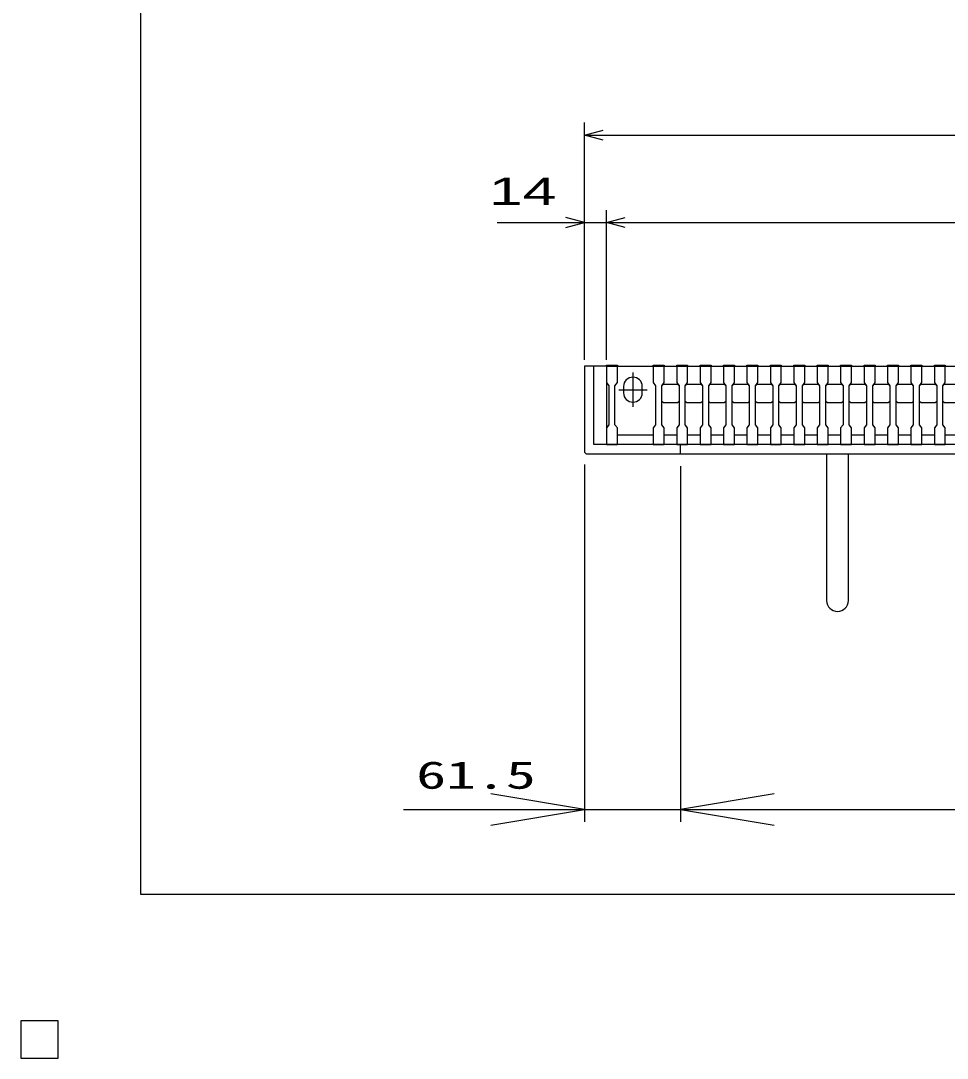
# Model space of a CAD drawing. Units: millimetres, scale not verified. Extents: x -1456 to 1389, y -1026 to 839.
# Drawn here: x -1456 to -863, y -1026 to -362 of the extents above; entities that cross this region are included whole.
import ezdxf
from ezdxf.enums import TextEntityAlignment as Align

# ---------------------------------------------------------------- set-up
doc = ezdxf.new("R2010")
doc.units = ezdxf.units.MM
doc.header["$LTSCALE"] = 8
for name, color, linetype, lineweight in [('0_2', 150, 'Continuous', 25), ('16', 3, 'Continuous', 25), ('19', 6, 'Continuous', 25), ('22', 4, 'Continuous', 25)]:
    doc.layers.add(name, color=color, linetype=linetype, lineweight=lineweight)
doc.styles.add('ベクトル', font='')
doc.styles.add('ＭＳ ゴシック', font='')
doc.styles.get('ベクトル').set_extended_font_data('ベクトル')
doc.styles.get('ＭＳ ゴシック').set_extended_font_data('MS Gothic')

# ---------------------------------------------------------------- blocks, each defined once
blk = doc.blocks.new('open_arrow')
at = {"color": 0, "linetype": 'Continuous', "lineweight": -2}
blk.add_lwpolyline([(7.5, 1.25), (0, 0), (7.5, -1.25)], dxfattribs=at)

msp = doc.modelspace()

# ---------------------------------------------------------------- linework, layer by layer
at = {"layer": '0_2'}
for p, q in [((-1379.2, -921.2), (-1379.2, 838.8)), ((1388.8, -921.2), (-1379.2, -921.2))]:
    msp.add_line(p, q, dxfattribs=at)
at = {"layer": '16'}
for p, q in [((-1081, -583), (-1081, -582.3)), ((-1081, -582.3), (-1074, -582.3)), ((-1081, -583), (-1081, -593.5)), ((-1074, -583), (-1081, -583)), ((-1081, -583), (-1081, -627)), ((-1081, -583), (-386, -583)), ((-1075.5, -583), (-1052.5, -583)), ((-1074, -582.3), (-1074, -583)), ((-1074, -593.5), (-1074, -583)), ((-1051, -583), (-1051, -582.3)), ((-1051, -582.3), (-1044, -582.3)), ((-1051, -583), (-1051, -593.5)), ((-1044, -583), (-1051, -583)), ((-1044, -582.3), (-1044, -583)), ((-1044, -593.5), (-1044, -583)), ((-1036, -583), (-1036, -582.3)), ((-1036, -582.3), (-1029, -582.3)), ((-1036, -583), (-1036, -593.5)), ((-1029, -583), (-1036, -583)), ((-1029, -582.3), (-1029, -583)), ((-1029, -593.5), (-1029, -583)), ((-1021, -583), (-1021, -582.3)), ((-1021, -582.3), (-1014, -582.3)), ((-1021, -583), (-1021, -593.5)), ((-1014, -583), (-1021, -583)), ((-1014, -582.3), (-1014, -583)), ((-1014, -593.5), (-1014, -583)), ((-1006, -583), (-1006, -582.3)), ((-1006, -582.3), (-999, -582.3)), ((-1006, -583), (-1006, -593.5)), ((-999, -583), (-1006, -583)), ((-999, -582.3), (-999, -583)), ((-999, -593.5), (-999, -583)), ((-991, -583), (-991, -582.3)), ((-991, -582.3), (-984, -582.3)), ((-991, -583), (-991, -593.5)), ((-984, -583), (-991, -583)), ((-984, -582.3), (-984, -583)), ((-984, -593.5), (-984, -583)), ((-976, -583), (-976, -582.3)), ((-976, -582.3), (-969, -582.3)), ((-976, -583), (-976, -593.5)), ((-969, -583), (-976, -583)), ((-969, -582.3), (-969, -583)), ((-969, -593.5), (-969, -583)), ((-961, -583), (-961, -582.3)), ((-961, -582.3), (-954, -582.3)), ((-961, -583), (-961, -593.5)), ((-954, -583), (-961, -583)), ((-954, -582.3), (-954, -583)), ((-954, -593.5), (-954, -583)), ((-946, -583), (-946, -582.3)), ((-946, -582.3), (-939, -582.3)), ((-946, -583), (-946, -593.5)), ((-939, -583), (-946, -583)), ((-939, -582.3), (-939, -583)), ((-939, -593.5), (-939, -583)), ((-931, -583), (-931, -582.3)), ((-931, -582.3), (-924, -582.3)), ((-931, -583), (-931, -593.5)), ((-924, -583), (-931, -583)), ((-924, -582.3), (-924, -583)), ((-924, -593.5), (-924, -583)), ((-916, -583), (-916, -582.3)), ((-916, -582.3), (-909, -582.3)), ((-916, -583), (-916, -593.5)), ((-909, -583), (-916, -583)), ((-909, -582.3), (-909, -583)), ((-909, -593.5), (-909, -583)), ((-901, -583), (-901, -582.3)), ((-901, -582.3), (-894, -582.3)), ((-901, -583), (-901, -593.5)), ((-894, -583), (-901, -583)), ((-894, -582.3), (-894, -583)), ((-894, -593.5), (-894, -583)), ((-886, -583), (-886, -582.3)), ((-886, -582.3), (-879, -582.3)), ((-886, -583), (-886, -593.5)), ((-879, -583), (-886, -583)), ((-879, -582.3), (-879, -583)), ((-879, -593.5), (-879, -583)), ((-871, -583), (-871, -582.3)), ((-871, -582.3), (-864, -582.3)), ((-871, -583), (-871, -593.5)), ((-864, -583), (-871, -583)), ((-864, -582.3), (-864, -583)), ((-864, -593.5), (-864, -583)), ((-1064, -587), (-1064, -609)), ((-1081, -593.5), (-1079.5, -595.5)), ((-1079.5, -595.5), (-1079.5, -620.5)), ((-1075.5, -595.5), (-1074, -593.5)), ((-1075.5, -620.5), (-1075.5, -595.5)), ((-1070, -596), (-1070, -600)), ((-1058, -600), (-1058, -596)), ((-1051, -593.5), (-1049.5, -595.5)), ((-1049.5, -595.5), (-1049.5, -620.5)), ((-1045.5, -595.5), (-1044, -593.5)), ((-1045.5, -595.5), (-1044.5, -594.5)), ((-1045.5, -620.5), (-1045.5, -595.5)), ((-1044.5, -594.5), (-1035.5, -594.5)), ((-1036, -593.5), (-1034.5, -595.5)), ((-1035.5, -594.5), (-1034.5, -595.5)), ((-1034.5, -595.5), (-1034.5, -620.5)), ((-1030.5, -595.5), (-1029, -593.5)), ((-1030.5, -595.5), (-1029.5, -594.5)), ((-1030.5, -620.5), (-1030.5, -595.5)), ((-1029.5, -594.5), (-1020.5, -594.5)), ((-1021, -593.5), (-1019.5, -595.5)), ((-1020.5, -594.5), (-1019.5, -595.5)), ((-1019.5, -595.5), (-1019.5, -620.5)), ((-1015.5, -595.5), (-1014, -593.5)), ((-1015.5, -595.5), (-1014.5, -594.5)), ((-1015.5, -620.5), (-1015.5, -595.5)), ((-1014.5, -594.5), (-1005.5, -594.5)), ((-1006, -593.5), (-1004.5, -595.5)), ((-1005.5, -594.5), (-1004.5, -595.5)), ((-1004.5, -595.5), (-1004.5, -620.5)), ((-1000.5, -595.5), (-999, -593.5)), ((-1000.5, -595.5), (-999.5, -594.5)), ((-1000.5, -620.5), (-1000.5, -595.5)), ((-999.5, -594.5), (-990.5, -594.5)), ((-991, -593.5), (-989.5, -595.5)), ((-990.5, -594.5), (-989.5, -595.5)), ((-989.5, -595.5), (-989.5, -620.5)), ((-985.5, -595.5), (-984, -593.5)), ((-985.5, -595.5), (-984.5, -594.5)), ((-985.5, -620.5), (-985.5, -595.5)), ((-984.5, -594.5), (-975.5, -594.5)), ((-976, -593.5), (-974.5, -595.5)), ((-975.5, -594.5), (-974.5, -595.5)), ((-974.5, -595.5), (-974.5, -620.5)), ((-970.5, -595.5), (-969, -593.5)), ((-970.5, -595.5), (-969.5, -594.5)), ((-970.5, -620.5), (-970.5, -595.5)), ((-969.5, -594.5), (-960.5, -594.5)), ((-961, -593.5), (-959.5, -595.5)), ((-960.5, -594.5), (-959.5, -595.5)), ((-959.5, -595.5), (-959.5, -620.5)), ((-955.5, -595.5), (-954, -593.5)), ((-955.5, -595.5), (-954.5, -594.5)), ((-955.5, -620.5), (-955.5, -595.5)), ((-954.5, -594.5), (-945.5, -594.5)), ((-946, -593.5), (-944.5, -595.5)), ((-945.5, -594.5), (-944.5, -595.5)), ((-944.5, -595.5), (-944.5, -620.5)), ((-940.5, -595.5), (-939, -593.5)), ((-940.5, -595.5), (-939.5, -594.5)), ((-940.5, -620.5), (-940.5, -595.5)), ((-939.5, -594.5), (-930.5, -594.5)), ((-931, -593.5), (-929.5, -595.5)), ((-930.5, -594.5), (-929.5, -595.5)), ((-929.5, -595.5), (-929.5, -620.5)), ((-925.5, -595.5), (-924, -593.5)), ((-925.5, -595.5), (-924.5, -594.5)), ((-925.5, -620.5), (-925.5, -595.5)), ((-924.5, -594.5), (-915.5, -594.5)), ((-916, -593.5), (-914.5, -595.5)), ((-915.5, -594.5), (-914.5, -595.5)), ((-914.5, -595.5), (-914.5, -620.5)), ((-910.5, -595.5), (-909, -593.5)), ((-910.5, -595.5), (-909.5, -594.5)), ((-910.5, -620.5), (-910.5, -595.5)), ((-909.5, -594.5), (-900.5, -594.5)), ((-901, -593.5), (-899.5, -595.5)), ((-900.5, -594.5), (-899.5, -595.5)), ((-899.5, -595.5), (-899.5, -620.5)), ((-895.5, -595.5), (-894, -593.5)), ((-895.5, -595.5), (-894.5, -594.5)), ((-895.5, -620.5), (-895.5, -595.5)), ((-894.5, -594.5), (-885.5, -594.5)), ((-886, -593.5), (-884.5, -595.5)), ((-885.5, -594.5), (-884.5, -595.5)), ((-884.5, -595.5), (-884.5, -620.5)), ((-880.5, -595.5), (-879, -593.5)), ((-880.5, -595.5), (-879.5, -594.5)), ((-880.5, -620.5), (-880.5, -595.5)), ((-879.5, -594.5), (-870.5, -594.5)), ((-871, -593.5), (-869.5, -595.5)), ((-870.5, -594.5), (-869.5, -595.5)), ((-869.5, -595.5), (-869.5, -620.5)), ((-865.5, -595.5), (-864, -593.5)), ((-865.5, -595.5), (-864.5, -594.5)), ((-865.5, -620.5), (-865.5, -595.5)), ((-864.5, -594.5), (-855.5, -594.5)), ((-1073, -598), (-1055, -598)), ((-1044.5, -606.5), (-1045.5, -605.5)), ((-1035.5, -606.5), (-1044.5, -606.5)), ((-1034.5, -605.5), (-1035.5, -606.5)), ((-1029.5, -606.5), (-1030.5, -605.5)), ((-1020.5, -606.5), (-1029.5, -606.5)), ((-1019.5, -605.5), (-1020.5, -606.5)), ((-1014.5, -606.5), (-1015.5, -605.5)), ((-1005.5, -606.5), (-1014.5, -606.5)), ((-1004.5, -605.5), (-1005.5, -606.5)), ((-999.5, -606.5), (-1000.5, -605.5)), ((-990.5, -606.5), (-999.5, -606.5)), ((-989.5, -605.5), (-990.5, -606.5)), ((-984.5, -606.5), (-985.5, -605.5)), ((-975.5, -606.5), (-984.5, -606.5)), ((-974.5, -605.5), (-975.5, -606.5)), ((-969.5, -606.5), (-970.5, -605.5)), ((-960.5, -606.5), (-969.5, -606.5)), ((-959.5, -605.5), (-960.5, -606.5)), ((-954.5, -606.5), (-955.5, -605.5)), ((-945.5, -606.5), (-954.5, -606.5)), ((-944.5, -605.5), (-945.5, -606.5)), ((-939.5, -606.5), (-940.5, -605.5)), ((-930.5, -606.5), (-939.5, -606.5)), ((-929.5, -605.5), (-930.5, -606.5)), ((-924.5, -606.5), (-925.5, -605.5)), ((-915.5, -606.5), (-924.5, -606.5)), ((-914.5, -605.5), (-915.5, -606.5)), ((-909.5, -606.5), (-910.5, -605.5)), ((-900.5, -606.5), (-909.5, -606.5)), ((-899.5, -605.5), (-900.5, -606.5)), ((-894.5, -606.5), (-895.5, -605.5)), ((-885.5, -606.5), (-894.5, -606.5)), ((-884.5, -605.5), (-885.5, -606.5)), ((-879.5, -606.5), (-880.5, -605.5)), ((-870.5, -606.5), (-879.5, -606.5)), ((-869.5, -605.5), (-870.5, -606.5)), ((-864.5, -606.5), (-865.5, -605.5)), ((-855.5, -606.5), (-864.5, -606.5)), ((-1079.5, -620.5), (-1081, -622.5)), ((-1081, -622.5), (-1081, -633)), ((-1074, -622.5), (-1075.5, -620.5)), ((-1074, -633), (-1074, -622.5)), ((-1049.5, -620.5), (-1051, -622.5)), ((-1051, -622.5), (-1051, -633)), ((-1044, -622.5), (-1045.5, -620.5)), ((-1044, -633), (-1044, -622.5)), ((-1034.5, -620.5), (-1036, -622.5)), ((-1036, -622.5), (-1036, -633)), ((-1029, -622.5), (-1030.5, -620.5)), ((-1029, -633), (-1029, -622.5)), ((-1019.5, -620.5), (-1021, -622.5)), ((-1021, -622.5), (-1021, -633)), ((-1014, -622.5), (-1015.5, -620.5)), ((-1014, -633), (-1014, -622.5)), ((-1004.5, -620.5), (-1006, -622.5)), ((-1006, -622.5), (-1006, -633)), ((-999, -622.5), (-1000.5, -620.5)), ((-999, -633), (-999, -622.5)), ((-989.5, -620.5), (-991, -622.5)), ((-991, -622.5), (-991, -633)), ((-984, -622.5), (-985.5, -620.5)), ((-984, -633), (-984, -622.5)), ((-974.5, -620.5), (-976, -622.5)), ((-976, -622.5), (-976, -633)), ((-969, -622.5), (-970.5, -620.5)), ((-969, -633), (-969, -622.5)), ((-959.5, -620.5), (-961, -622.5)), ((-961, -622.5), (-961, -633)), ((-954, -622.5), (-955.5, -620.5)), ((-954, -633), (-954, -622.5)), ((-944.5, -620.5), (-946, -622.5)), ((-946, -622.5), (-946, -633)), ((-939, -622.5), (-940.5, -620.5)), ((-939, -633), (-939, -622.5)), ((-929.5, -620.5), (-931, -622.5)), ((-931, -622.5), (-931, -633)), ((-924, -622.5), (-925.5, -620.5)), ((-924, -633), (-924, -622.5)), ((-914.5, -620.5), (-916, -622.5)), ((-916, -622.5), (-916, -633)), ((-909, -622.5), (-910.5, -620.5)), ((-909, -633), (-909, -622.5)), ((-899.5, -620.5), (-901, -622.5)), ((-901, -622.5), (-901, -633)), ((-894, -622.5), (-895.5, -620.5)), ((-894, -633), (-894, -622.5)), ((-884.5, -620.5), (-886, -622.5)), ((-886, -622.5), (-886, -633)), ((-879, -622.5), (-880.5, -620.5)), ((-879, -633), (-879, -622.5)), ((-869.5, -620.5), (-871, -622.5)), ((-871, -622.5), (-871, -633)), ((-864, -622.5), (-865.5, -620.5)), ((-864, -633), (-864, -622.5)), ((-1074, -627), (-1051, -627)), ((-1044, -627), (-1036, -627)), ((-1029, -627), (-1021, -627)), ((-1014, -627), (-1006, -627)), ((-999, -627), (-991, -627)), ((-984, -627), (-976, -627)), ((-969, -627), (-961, -627)), ((-954, -627), (-946, -627)), ((-939, -627), (-931, -627)), ((-924, -627), (-916, -627)), ((-909, -627), (-901, -627)), ((-894, -627), (-886, -627)), ((-879, -627), (-871, -627)), ((-864, -627), (-856, -627)), ((-1081, -633), (-1074, -633)), ((-1051, -633), (-1044, -633)), ((-1036, -633), (-1029, -633)), ((-1021, -633), (-1014, -633)), ((-1006, -633), (-999, -633)), ((-991, -633), (-984, -633)), ((-976, -633), (-969, -633)), ((-961, -633), (-954, -633)), ((-946, -633), (-939, -633)), ((-931, -633), (-924, -633)), ((-916, -633), (-909, -633)), ((-901, -633), (-894, -633)), ((-886, -633), (-879, -633)), ((-871, -633), (-864, -633)), ((-1432, -1002), (-1456, -1002)), ((-1456, -1002), (-1456, -1026)), ((-1432, -1002), (-1456, -1002)), ((-1456, -1002), (-1456, -1026)), ((-1432, -1002), (-1456, -1002)), ((-1456, -1002), (-1456, -1026)), ((-1432, -1002), (-1456, -1002)), ((-1456, -1002), (-1456, -1026)), ((-1432, -1002), (-1456, -1002)), ((-1456, -1002), (-1456, -1026)), ((-1432, -1026), (-1432, -1002)), ((-1432, -1026), (-1432, -1002)), ((-1432, -1026), (-1432, -1002)), ((-1432, -1026), (-1432, -1002)), ((-1432, -1026), (-1432, -1002)), ((-1456, -1026), (-1432, -1026)), ((-1456, -1026), (-1432, -1026)), ((-1456, -1026), (-1432, -1026)), ((-1456, -1026), (-1432, -1026)), ((-1456, -1026), (-1432, -1026))]:
    msp.add_line(p, q, dxfattribs=at)
for centre, start, end in [((-1064, -596), 0, 180), ((-1064, -600), 180, 0)]:
    msp.add_arc(centre, 6, start, end, dxfattribs=at)
at = {"layer": '19'}
for p, q in [((-1081, -583), (-1095, -583)), ((-1095, -583), (-1095, -638)), ((-1089, -633), (-1089, -583)), ((-491, -633), (-1089, -633)), ((-1033.5, -639), (-1033.5, -633)), ((-1095, -638), (-1094, -639)), ((-1094, -639), (-491, -639)), ((-940, -639), (-940, -733)), ((-926, -733), (-926, -639))]:
    msp.add_line(p, q, dxfattribs=at)
msp.add_arc((-933, -733), 7, 180, 0, dxfattribs=at)
at = {"layer": '22'}
for p, q in [((-1095, -579), (-1095, -427)), ((-1095, -435), (-1083, -431.8)), ((-1083, -438.2), (-1095, -435)), ((-1095, -435), (-372, -435)), ((-1095, -579), (-1095, -483)), ((-1081, -579), (-1081, -483)), ((-1151, -491), (-1095, -491)), ((-1095, -491), (-1107, -487.8)), ((-1107, -494.2), (-1095, -491)), ((-1095, -491), (-1081, -491)), ((-1081, -491), (-1069, -487.8)), ((-1069, -494.2), (-1081, -491)), ((-1081, -491), (-386, -491)), ((-1095, -646), (-1095, -874.759)), ((-1033.5, -647), (-1033.5, -874.759)), ((-1033.5, -647), (-1033.5, -874.759)), ((-1210.982, -866.759), (-1033.5, -866.759)), ((-1033.5, -866.759), (-433.5, -866.759))]:
    msp.add_line(p, q, dxfattribs=at)
at = {"layer": '22', "color": 2}
for p, q in [((-1432, -1002), (-1456, -1002)), ((-1456, -1002), (-1456, -1026)), ((-1432, -1002), (-1456, -1002)), ((-1456, -1002), (-1456, -1026)), ((-1432, -1002), (-1456, -1002)), ((-1456, -1002), (-1456, -1026)), ((-1432, -1026), (-1432, -1002)), ((-1432, -1026), (-1432, -1002)), ((-1432, -1026), (-1432, -1002)), ((-1456, -1026), (-1432, -1026)), ((-1456, -1026), (-1432, -1026)), ((-1456, -1026), (-1432, -1026))]:
    msp.add_line(p, q, dxfattribs=at)

# ---------------------------------------------------------------- block references
at = {"layer": '22', "xscale": 8, "yscale": 8, "rotation": 180}
msp.add_blockref('open_arrow', (-1095, -866.759), dxfattribs=at)
at = {"layer": '22', "xscale": 8, "yscale": 8}
msp.add_blockref('open_arrow', (-1033.5, -866.759), dxfattribs=at)

# ---------------------------------------------------------------- texts
at = {"layer": '22', "color": 2, "style": 'ベクトル', "width": 1.65}
msp.add_text(' 14 ', height=17.6, dxfattribs=at).set_placement((-1167, -471), align=Align.MIDDLE_LEFT)
at = {"layer": '22', "style": 'ＭＳ ゴシック', "width": 1.6}
msp.add_text('61.5', height=17.6, dxfattribs=at).set_placement((-1126.182, -858.759), align=Align.BOTTOM_RIGHT)

doc.saveas('drawing.dxf')
